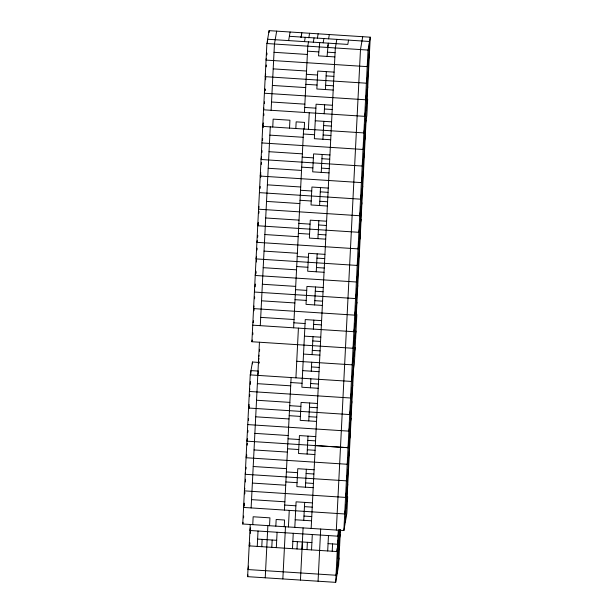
<?xml version="1.0" encoding="UTF-8"?>
<svg xmlns="http://www.w3.org/2000/svg" width="613" height="613" viewBox="0 0 613 613"><rect width="100%" height="100%" fill="white"/><g stroke="black" fill="none" stroke-linecap="round" stroke-linejoin="round"><path stroke-width="0.92" d="M244.319 503.135L243.576 507.434L344.713 513.97L347.678 496.791L346.843 513.357L343.878 530.536L242.74 524L250.234 374.895L252.464 362.015L259.069 362.444M356.007 331.097L353.042 348.276L251.905 341.74L266.893 43.531L269.122 30.65L370.26 37.186L366.926 103.451M243.576 517.862L243.667 516.023M244.173 505.901L244.273 504.062M244.779 493.932L244.871 492.093M245.376 481.971L245.522 479.205M246.028 469.083L246.119 467.244M246.625 457.122L246.725 455.275M247.231 445.153L247.323 443.314M247.882 432.272L247.974 430.426M248.48 420.303L248.571 418.464M249.085 408.342L249.177 406.496M249.683 396.373L249.775 394.534M250.288 384.405L250.426 381.646M250.794 374.282L250.978 370.604L258.533 371.087M252.786 334.683L252.878 332.844M253.384 322.714L253.476 320.875L253.184 322.591M253.989 310.753L254.081 308.914M254.587 298.784L254.679 296.945M255.192 286.823L255.33 284.064M255.836 273.934L255.928 272.095M256.441 261.973L256.533 260.134M257.039 250.004L257.131 248.165M257.69 237.124L257.782 235.277M258.288 225.155L258.38 223.316M258.893 213.194L258.985 211.347M260.142 188.344L260.234 186.498M260.694 177.295L260.839 174.536M261.345 164.407L261.437 162.568M261.943 152.445L262.042 150.606M262.548 140.477L262.64 138.638L262.341 140.354M263.192 127.596L263.291 125.757M263.797 115.627L263.889 113.788M264.395 103.666L264.494 101.827M265.046 90.778L265.138 88.939L264.839 90.655M265.598 79.736L265.743 76.977M266.249 66.848L266.341 65.009M266.854 54.886L266.946 53.047M267.452 42.918L267.636 39.24L347.801 44.42L348.544 40.113M252.372 363.854L252.464 362.015M269.03 32.489L269.122 30.65M340.422 529.732L338.644 565.171L335.679 582.35L247.629 576.664L250.25 524.483M251.123 507.924L259.452 342.223M260.287 325.656L270.279 126.853M271.115 110.286L274.448 44.021L276.67 31.14M249.69 546.191L249.813 543.317M250.326 533.44L250.433 531.325M258.908 363.494L259.008 361.601M259.529 351.188L259.628 349.295M252.755 524.644L253.154 516.767L269.935 517.855L269.544 525.732M272.747 127.014L273.145 119.137L289.926 120.217L289.535 128.102M257.253 546.398L258.027 531.019M261.774 546.696L262.142 539.371M265.237 577.798L267.866 525.625M271.797 547.34L272.164 540.022M275.835 526.138L276.172 519.479L284.562 520.023L284.233 526.682M295.826 128.508L296.156 121.849L304.554 122.393L304.217 129.044M276.317 547.631L277.091 532.253M284.455 510.077L291.114 377.539M293.619 327.809L303.611 129.006M304.446 112.44L307.78 46.174L308.515 41.883M282.846 578.94L285.474 526.759M288.416 526.95L289.259 510.384M295.918 377.823L298.416 328.124M308.408 129.328L309.243 112.754M292.478 548.673L293.252 533.295M294.815 527.364L296.094 501.832L312.446 502.89M296.999 548.972L297.366 541.647M300.454 580.074L303.083 527.9M302.002 549.294L302.37 541.976M303.764 520.314L304.661 502.384M305.427 487.182L306.331 469.251M307.098 454.049L307.994 436.119M308.76 420.916L309.665 402.986M310.423 387.776L310.875 378.811M311.258 371.187L311.711 362.222M312.094 354.62L312.998 336.69M313.373 329.089L313.825 320.124M314.592 304.922L315.496 286.991M316.254 271.789L317.159 253.859M317.925 238.649L318.821 220.718M319.588 205.516L320.492 187.586M321.258 172.383L322.154 154.453M322.921 139.251L323.825 121.328M324.2 113.719L324.652 104.754M325.419 89.552L326.323 71.621M327.081 56.419L328.277 43.155M307.013 549.616L307.381 542.298M311.159 528.421L335.319 47.944M311.534 549.907L312.308 534.528M318.07 581.216L320.691 529.034M327.694 550.949L328.468 535.57M332.215 551.248L332.583 543.923M336.33 530.046L360.482 49.569L362.712 36.696M335.679 582.35L338.299 530.176M338.92 529.594L337.411 558.32L338.154 554.029M337.158 573.76L339.349 530.283M339.909 529.578L338.897 549.738L339.633 545.44M343.878 530.536L368.038 50.067L370.26 37.186M345.364 521.947L369.516 41.477L289.374 36.297M346.935 501.082L353.601 368.551M356.099 318.821L366.091 120.018M266.356 58.381L266.065 60.097L367.202 66.633L369.424 53.752M265.674 74.089L265.23 76.663L366.367 83.199L368.597 70.319M263.858 108.08L263.567 109.804L364.704 116.34L367.67 99.168L366.835 115.734L363.869 132.914L262.732 126.37L263.322 122.929M261.513 156.92L261.069 159.503L362.206 166.039L364.428 153.15M260.824 172.628L260.234 176.069L361.371 182.605L363.593 169.717M259.015 206.627L258.563 209.202L359.708 215.738L361.931 202.857M288.631 40.596L290.11 32.006M257.881 224.91L258.326 222.335M257.199 240.618L256.901 242.334L358.038 248.87L360.268 235.99M256.51 256.326L256.065 258.901L357.21 265.437L359.433 252.556M255.973 271.176L255.238 275.467L356.375 282.003L358.597 269.122M254.701 290.317L254.403 292.033L355.54 298.569L357.77 285.689M254.012 306.025L253.567 308.607L354.705 315.136L356.935 302.255M301.113 37.056L301.857 32.765M301.09 37.6L301.634 34.451M251.905 341.74L252.204 340.016M304.508 41.623L305.251 37.324M308.814 37.891L309.573 33.263M249.851 388.887L249.407 391.462L350.544 397.998L352.766 385.117M249.162 404.595L248.571 408.028L349.709 414.564L351.931 401.684M258.724 356.766L258.993 355.195M313.312 42.19L314.055 37.899M258.517 360.819L258.924 358.459M257.789 375.386L258.38 371.93M247.353 438.586L246.909 441.168L348.046 447.697L350.268 434.816M317.404 38.113L318.139 33.815M246.219 456.877L246.664 454.294M319.71 42.603L318.515 55.86L334.867 56.917M245.537 472.585L245.238 474.301L346.376 480.837L348.605 467.949M244.855 488.293L244.403 490.867L345.548 497.404L347.77 484.515M323.166 42.826L323.917 38.535M242.74 524L243.039 522.284M328.591 38.834L329.334 34.543M327.649 47.193L328.055 44.833M250.395 527.923L249.951 530.498L338.001 536.191L338.736 531.892M249.767 542.444L249.177 545.876L337.227 551.57L340.192 534.39M335.288 48.481L336.798 39.362M248.579 566.121L247.989 569.561L336.031 575.247L339.004 558.068M247.629 576.664L247.928 574.94M367.762 86.885L365.532 99.766L264.395 93.237M365.264 136.584L363.034 149.465L261.897 142.936M362.766 186.283L360.536 199.171L259.399 192.635M361.095 219.423L358.873 232.304L257.736 225.768M355.18 347.663L352.207 364.842L296.746 361.256M351.103 418.25L348.874 431.131L247.736 424.594M349.433 451.383L347.211 464.263L246.074 457.735M338.575 535.149L339.318 530.858L338.514 535.624M338.33 539.953L337.594 544.252L328.062 543.631M339.073 535.662L339.817 531.364M336.798 550.742L337.204 548.382M338.146 542.942L338.69 539.792M266.893 43.531L368.038 50.067M327.296 52.166L335.081 52.664M307.527 51.178L318.714 51.898M274.026 52.304L307.358 54.457M334.1 72.119L317.749 71.07L316.852 88.992L333.196 90.05M273.199 68.871L306.523 71.024M306.362 74.303L317.549 75.024M326.108 75.874L333.886 76.372M325.633 85.299L333.411 85.797M305.856 84.31L317.051 85.038M272.364 85.437L305.695 87.59M332.438 105.26L316.086 104.202L314.354 138.699L330.698 139.749M271.528 102.003L304.86 104.156M304.699 107.436L315.887 108.164M324.438 109.007L332.223 109.505M315.251 120.776L331.602 121.834M323.61 125.581L331.388 126.086M323.135 134.998L330.913 135.496M303.358 134.009L314.553 134.737M269.866 135.136L303.197 137.289M329.932 154.959L313.588 153.901L312.684 171.832L329.035 172.889M269.03 151.702L302.362 153.855M302.201 157.135L313.389 157.863M321.94 158.706L329.725 159.211M321.465 168.131L329.25 168.636M301.696 167.15L312.883 167.87M268.203 168.268L301.527 170.422M328.269 188.091L311.925 187.034L311.021 204.964L327.365 206.022M267.368 184.842L300.699 186.996M300.531 190.268L311.726 190.995M320.277 191.838L328.055 192.344M319.802 201.263L327.58 201.769M300.025 200.282L311.22 201.003M266.532 201.409L299.864 203.562M326.606 221.224L310.255 220.167L309.358 238.097L325.702 239.154M265.697 217.975L299.029 220.128M298.868 223.408L310.055 224.128M318.614 224.971L326.392 225.477M318.139 234.396L325.917 234.902M298.362 233.415L309.557 234.135M264.87 234.541L298.202 236.695M324.936 254.357L308.592 253.299L307.688 271.23L324.039 272.287M264.034 251.108L297.366 253.261M297.198 256.541L308.393 257.261M316.944 258.111L324.721 258.609M316.469 267.536L324.254 268.034M296.7 266.548L307.887 267.276M263.199 267.674L296.531 269.827M323.273 287.489L306.921 286.44L306.025 304.37L322.369 305.42M262.372 284.24L295.696 286.394M295.535 289.673L306.722 290.393M315.281 291.244L323.059 291.742M314.806 300.669L322.584 301.167M295.029 299.68L306.224 300.408M261.536 300.807L294.868 302.96M321.603 320.63L305.259 319.572L301.857 387.224L318.208 388.282M260.701 317.373L294.033 319.526M293.872 322.806L305.059 323.534M313.611 324.377L321.396 324.882M252.74 325.174L353.877 331.702L356.843 314.53L354.345 364.229L351.372 381.432L250.234 374.895M304.423 336.139L320.775 337.196M312.783 340.943L320.561 341.449M312.308 350.368L320.086 350.874M303.527 354.069L319.871 355.126M311.473 366.934L319.25 367.44M302.692 370.635L319.036 371.693M310.638 383.523L318.423 384.029M290.869 382.543L302.056 383.263M257.368 383.669L290.7 385.822M317.442 403.484L301.09 402.427L300.194 420.357L316.538 421.415M256.541 400.235L289.865 402.389M289.704 405.668L300.891 406.388M309.45 407.239L317.228 407.737M308.975 416.664L316.752 417.162M289.198 415.675L300.393 416.403M255.705 416.802L289.037 418.955M315.772 436.617L299.428 435.567L298.523 453.497L314.875 454.547M254.87 433.368L288.202 435.521M288.041 438.801L299.228 439.521M307.78 440.372L315.565 440.87M315.327 445.574L348.046 447.697M307.305 449.796L315.09 450.294M287.535 448.808L298.723 449.536M254.043 449.934L287.367 452.087M314.109 469.757L297.765 468.7L296.861 486.63L313.205 487.687M253.207 466.501L286.539 468.654M286.371 471.933L297.566 472.661M306.117 473.504L313.894 474.01M305.642 482.929L313.419 483.435M285.865 481.948L297.06 482.669M252.372 483.067L285.704 485.22M251.537 499.641L284.869 501.794M284.708 505.066L295.895 505.794M304.454 506.637L312.232 507.143M303.979 516.062L311.756 516.567M295.198 519.763L311.542 520.82M257.621 539.08L276.685 540.314M292.845 541.356L311.902 542.589"/></g></svg>
